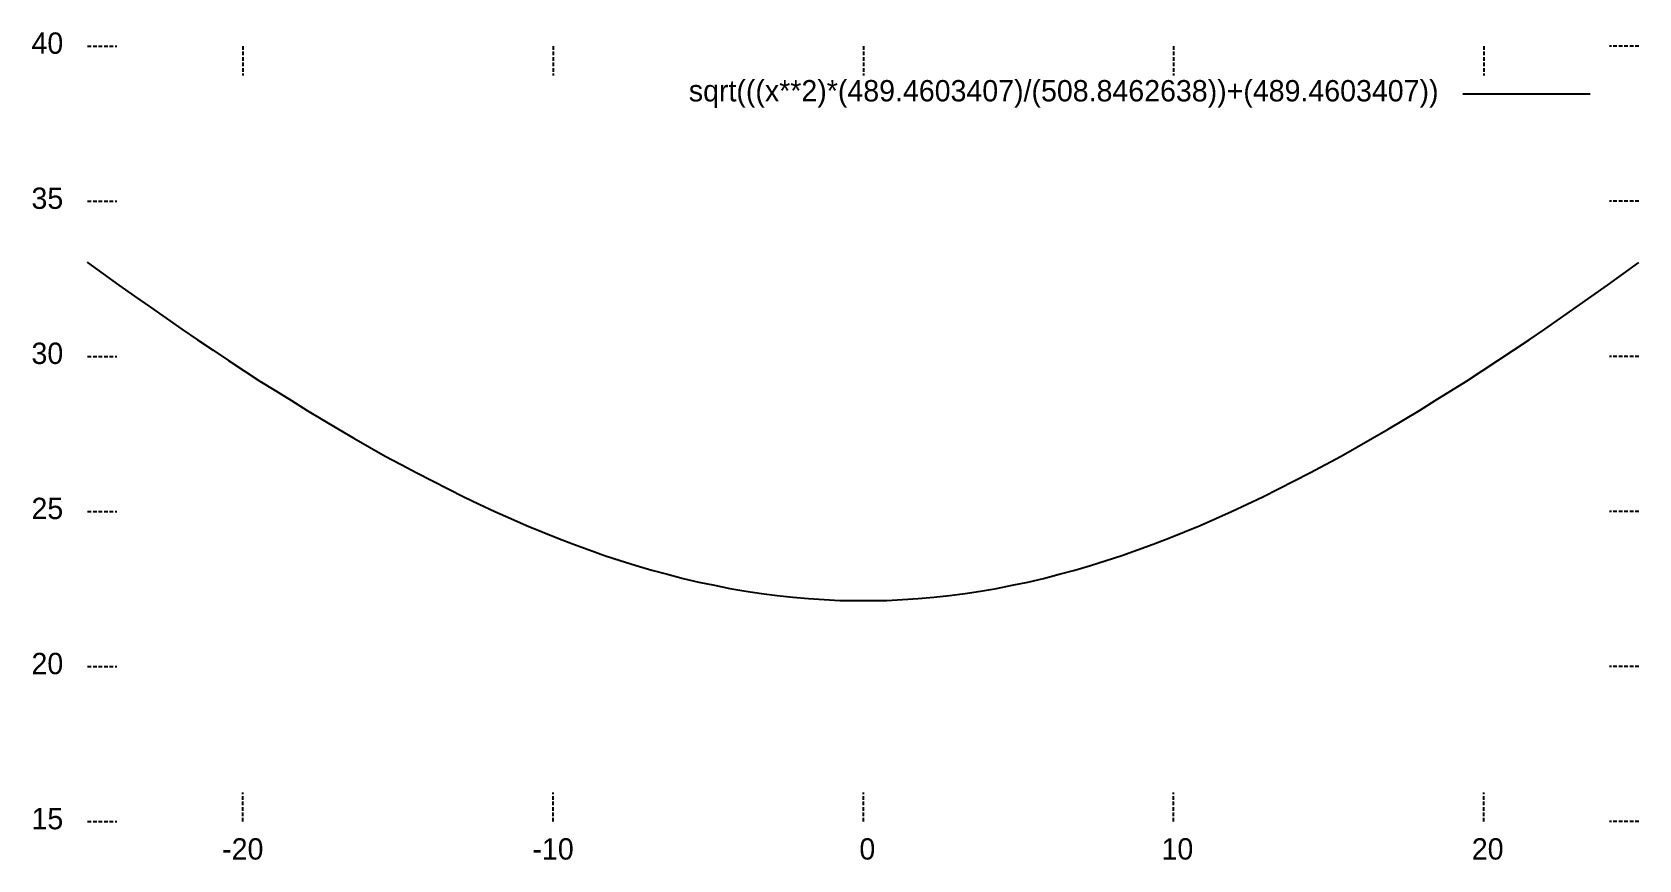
# Model space of a CAD drawing. Extents: x 5 to 115, y 12 to 68.
import ezdxf
from ezdxf.enums import TextEntityAlignment as Align

# ---------------------------------------------------------------- set-up
doc = ezdxf.new("R2010")
doc.units = 0
doc.linetypes.add('HIDDEN', pattern=[0.375, 0.25, -0.125])
doc.layers.get('0').update_dxf_attribs({"linetype": 'CONTINUOUS'})
doc.layers.add('2', color=2, linetype='HIDDEN')

msp = doc.modelspace()

# ---------------------------------------------------------------- linework, layer by layer
at = {"linetype": 'CONTINUOUS'}
for points in [[(102.983, 64.233), (111.65, 64.233)], [(9.167, 52.717), (9.167, 52.717), (10.233, 51.95), (11.3, 51.183), (12.367, 50.417), (13.45, 49.667), (14.517, 48.917), (15.583, 48.183), (16.65, 47.45), (17.717, 46.733), (18.783, 46.033), (19.85, 45.333), (20.917, 44.633), (22, 43.967), (23.067, 43.3), (24.133, 42.633), (25.2, 41.983), (26.267, 41.35), (27.333, 40.733), (28.4, 40.117), (29.467, 39.517), (30.55, 38.933), (31.617, 38.367), (32.683, 37.817), (33.75, 37.267), (34.817, 36.733), (35.883, 36.233), (36.95, 35.733), (38.033, 35.25), (39.1, 34.783), (40.167, 34.35), (41.233, 33.917), (42.3, 33.5), (43.367, 33.117), (44.433, 32.733), (45.5, 32.383), (46.583, 32.05), (47.65, 31.733), (48.717, 31.45), (49.783, 31.167), (50.85, 30.917), (51.917, 30.7), (52.983, 30.483), (54.067, 30.3), (55.133, 30.133), (56.2, 30), (57.267, 29.883), (58.333, 29.783), (59.4, 29.717), (60.467, 29.667), (61.533, 29.65), (62.617, 29.65), (63.683, 29.667), (64.75, 29.717), (65.817, 29.783), (66.883, 29.883), (67.95, 30), (69.017, 30.133), (70.083, 30.3), (71.167, 30.483), (72.233, 30.7), (73.3, 30.917), (74.367, 31.167), (75.433, 31.45), (76.5, 31.733), (77.567, 32.05), (78.65, 32.383), (79.717, 32.733), (80.783, 33.117), (81.85, 33.5), (82.917, 33.917), (83.983, 34.35), (85.05, 34.783), (86.117, 35.25), (87.2, 35.733), (88.267, 36.233), (89.333, 36.733), (90.4, 37.267), (91.467, 37.817), (92.533, 38.367), (93.6, 38.933), (94.683, 39.517), (95.75, 40.117), (96.817, 40.733), (97.883, 41.35), (98.95, 41.983), (100.017, 42.633), (101.083, 43.3), (102.15, 43.967), (103.233, 44.633), (104.3, 45.333), (105.367, 46.033), (106.433, 46.733), (107.5, 47.45), (108.567, 48.183), (109.633, 48.917), (110.7, 49.667), (111.783, 50.417), (112.85, 51.183), (113.917, 51.95), (114.983, 52.717)]]:
    msp.add_lwpolyline(points, dxfattribs=at)
at = {"layer": '2', "linetype": 'HIDDEN'}
for points in [[(9.167, 67.483), (11.167, 67.483)], [(19.75, 67.483), (19.75, 65.483)], [(40.917, 67.483), (40.917, 65.483)], [(62.083, 67.483), (62.083, 65.483)], [(83.233, 67.483), (83.233, 65.483)], [(104.4, 67.483), (104.4, 65.483)], [(114.983, 67.483), (112.983, 67.483)], [(9.167, 56.9), (11.167, 56.9)], [(114.983, 56.9), (112.983, 56.9)], [(9.167, 46.317), (11.167, 46.317)], [(114.983, 46.317), (112.983, 46.317)], [(9.167, 35.733), (11.167, 35.733)], [(114.983, 35.733), (112.983, 35.733)], [(9.167, 25.15), (11.167, 25.15)], [(114.983, 25.15), (112.983, 25.15)], [(19.75, 14.567), (19.75, 16.567)], [(40.917, 14.567), (40.917, 16.567)], [(62.083, 14.567), (62.083, 16.567)], [(83.233, 14.567), (83.233, 16.567)], [(104.4, 14.567), (104.4, 16.567)], [(9.167, 14.567), (11.167, 14.567)], [(114.983, 14.567), (112.983, 14.567)]]:
    msp.add_lwpolyline(points, dxfattribs=at)

# ---------------------------------------------------------------- texts
for s, p in [(' 40', (7.5, 66.963)), ('sqrt(((x**2)*(489.4603407)/(508.8462638))+(489.4603407))', (101.317, 63.713)), (' 35', (7.5, 56.38)), (' 30', (7.5, 45.797)), (' 25', (7.5, 35.213)), (' 20', (7.5, 24.63)), (' 15', (7.5, 14.047))]:
    msp.add_text(s, height=1.456).set_placement(p, align=Align.RIGHT)
for s, p in [('-20', (19.75, 11.98)), ('-10', (40.917, 11.98)), (' 0', (62.083, 11.98)), (' 10', (83.233, 11.98)), (' 20', (104.4, 11.98))]:
    msp.add_text(s, height=1.456).set_placement(p, align=Align.CENTER)

doc.saveas('drawing.dxf')
